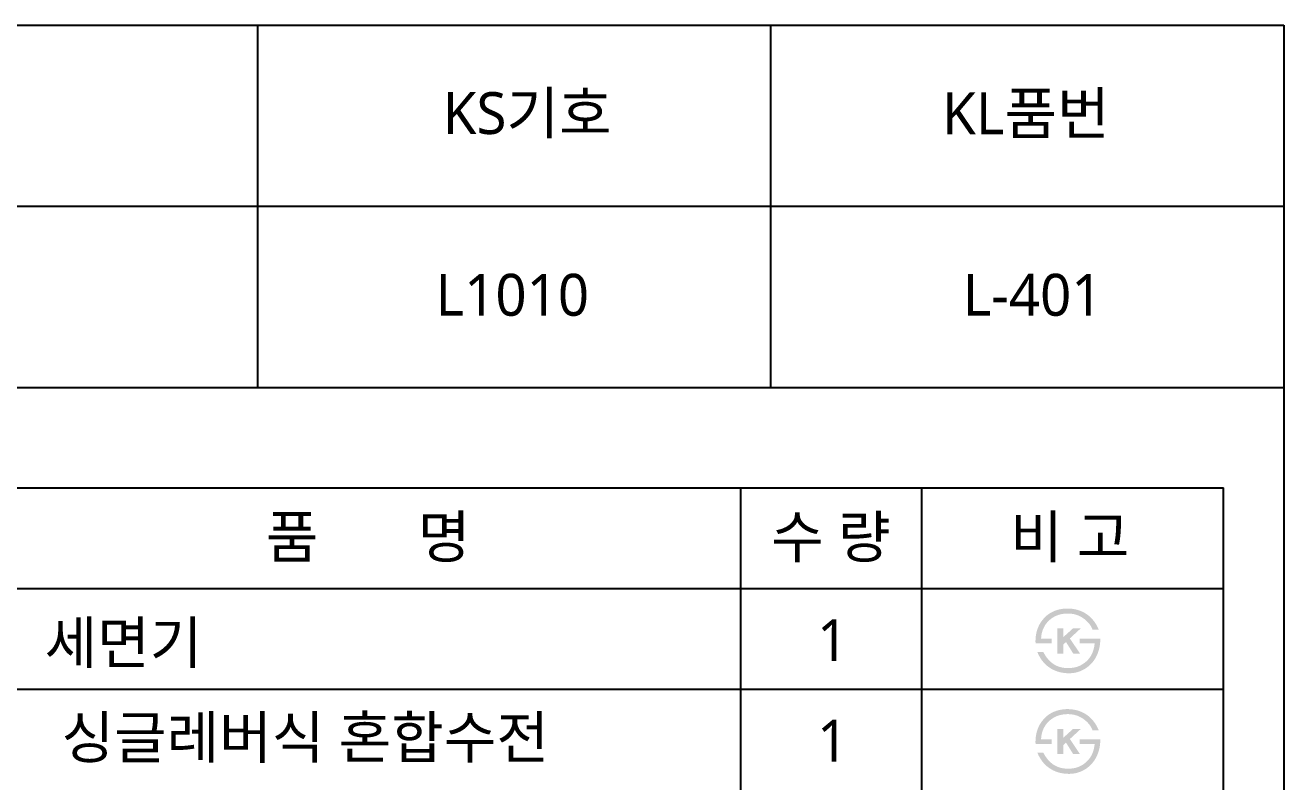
# Model space of a CAD drawing. Header units: millimetres. Extents: x 0 to 4679, y -4094 to -981.
# Drawn here: x 1409 to 2160, y -1432 to -981 of the extents above; entities that cross this region are included whole.
import ezdxf
from ezdxf.enums import TextEntityAlignment as Align

# ---------------------------------------------------------------- set-up
doc = ezdxf.new("R2010")
doc.units = ezdxf.units.MM
doc.layers.add('TEXT', color=7, linetype='Continuous')
doc.layers.add('도각라인', color=7, linetype='Continuous')
doc.styles.add('맑은고딕_통일', font='malgun.ttf', dxfattribs={"height": 25})

msp = doc.modelspace()

# ---------------------------------------------------------------- hatches: boundary and pattern name
at = {"layer": 'TEXT'}
for points in [[(2011.9, -1349.57), (2011.87, -1349.07), (2011.86, -1348.58), (2011.86, -1348.09), (2011.87, -1347.6), (2011.88, -1347.12), (2011.91, -1346.64), (2011.95, -1346.16), (2012, -1345.68), (2012.06, -1345.21), (2012.13, -1344.73), (2012.2, -1344.26), (2012.29, -1343.8), (2012.39, -1343.33), (2012.5, -1342.87), (2012.62, -1342.41), (2012.75, -1341.95), (2012.9, -1341.48), (2013.05, -1341.03), (2013.22, -1340.58), (2013.39, -1340.13), (2013.58, -1339.7), (2013.77, -1339.27), (2013.98, -1338.85), (2014.19, -1338.43), (2014.42, -1338.02), (2014.65, -1337.62), (2014.9, -1337.23), (2015.15, -1336.84), (2015.41, -1336.46), (2015.69, -1336.09), (2015.97, -1335.73), (2016.58, -1334.99), (2016.9, -1334.62), (2017.23, -1334.27), (2017.57, -1333.92), (2017.92, -1333.59), (2018.27, -1333.27), (2018.64, -1332.95), (2019.01, -1332.65), (2019.39, -1332.36), (2019.78, -1332.08), (2020.18, -1331.82), (2020.59, -1331.56), (2021, -1331.31), (2021.43, -1331.08), (2021.86, -1330.85), (2022.3, -1330.64), (2022.78, -1330.42), (2023.27, -1330.22), (2023.77, -1330.03), (2024.28, -1329.85), (2024.79, -1329.68), (2025.31, -1329.54), (2025.83, -1329.4), (2026.37, -1329.28), (2026.91, -1329.17), (2027.46, -1329.07), (2028.01, -1328.99), (2028.58, -1328.93), (2029.15, -1328.87), (2029.73, -1328.83), (2030.31, -1328.81), (2030.91, -1328.79), (2031.82, -1328.82), (2032.27, -1328.84), (2032.72, -1328.88), (2033.16, -1328.92), (2033.59, -1328.96), (2034.02, -1329.02), (2034.45, -1329.08), (2034.87, -1329.15), (2035.29, -1329.23), (2035.71, -1329.32), (2036.12, -1329.41), (2036.52, -1329.51), (2036.92, -1329.62), (2037.31, -1329.73), (2037.71, -1329.86), (2038.09, -1329.99), (2038.47, -1330.13), (2038.85, -1330.27), (2039.22, -1330.43), (2039.59, -1330.59), (2039.95, -1330.76), (2040.31, -1330.94), (2040.67, -1331.12), (2041.02, -1331.31), (2041.36, -1331.51), (2041.7, -1331.72), (2042.04, -1331.94), (2042.37, -1332.16), (2042.7, -1332.39), (2043.02, -1332.63), (2043.34, -1332.88), (2043.85, -1333.29), (2044.33, -1333.72), (2044.81, -1334.17), (2045.27, -1334.63), (2045.71, -1335.11), (2046.14, -1335.6), (2046.56, -1336.12), (2046.95, -1336.65), (2047.34, -1337.19), (2047.71, -1337.75), (2048.06, -1338.33), (2048.4, -1338.93), (2048.72, -1339.54), (2049.03, -1340.17), (2049.32, -1340.81), (2049.6, -1341.48), (2049.6, -1341.48), (2045.88, -1341.48), (2045.88, -1341.48), (2045.8, -1341.26), (2045.73, -1341.06), (2045.64, -1340.85), (2045.56, -1340.64), (2045.47, -1340.43), (2045.37, -1340.23), (2045.27, -1340.02), (2045.16, -1339.82), (2045.05, -1339.62), (2044.94, -1339.42), (2044.82, -1339.22), (2044.7, -1339.02), (2044.57, -1338.82), (2044.44, -1338.62), (2044.3, -1338.43), (2044.15, -1338.23), (2044.01, -1338.04), (2043.86, -1337.85), (2043.54, -1337.47), (2043.2, -1337.09), (2042.85, -1336.71), (2042.47, -1336.34), (2042.08, -1335.98), (2041.67, -1335.62), (2041.24, -1335.26), (2040.96, -1335.05), (2040.68, -1334.84), (2040.4, -1334.64), (2040.12, -1334.45), (2039.83, -1334.26), (2039.54, -1334.08), (2039.25, -1333.91), (2038.96, -1333.74), (2038.66, -1333.59), (2038.37, -1333.43), (2038.07, -1333.29), (2037.76, -1333.15), (2037.46, -1333.02), (2037.15, -1332.89), (2036.84, -1332.77), (2036.53, -1332.66), (2036.22, -1332.56), (2035.9, -1332.46), (2035.58, -1332.37), (2035.26, -1332.28), (2034.94, -1332.2), (2034.61, -1332.13), (2034.29, -1332.07), (2033.96, -1332.01), (2033.62, -1331.96), (2033.29, -1331.92), (2032.95, -1331.88), (2032.61, -1331.85), (2032.27, -1331.83), (2031.93, -1331.81), (2031.58, -1331.8), (2031.24, -1331.79), (2030.82, -1331.8), (2030.41, -1331.81), (2030, -1331.83), (2029.59, -1331.86), (2029.2, -1331.89), (2028.8, -1331.94), (2028.41, -1331.99), (2028.02, -1332.05), (2027.64, -1332.11), (2027.27, -1332.19), (2026.89, -1332.27), (2026.52, -1332.36), (2026.16, -1332.46), (2025.8, -1332.56), (2025.45, -1332.68), (2025.1, -1332.8), (2024.75, -1332.93), (2024.41, -1333.06), (2024.07, -1333.21), (2023.74, -1333.36), (2023.41, -1333.52), (2023.09, -1333.69), (2022.77, -1333.86), (2022.46, -1334.05), (2022.15, -1334.24), (2021.84, -1334.44), (2021.54, -1334.65), (2021.25, -1334.86), (2020.95, -1335.09), (2020.67, -1335.32), (2020.39, -1335.56), (2020.11, -1335.8), (2019.83, -1336.06), (2019.55, -1336.33), (2019.29, -1336.6), (2019.04, -1336.88), (2018.79, -1337.16), (2018.55, -1337.45), (2018.32, -1337.74), (2018.09, -1338.04), (2017.88, -1338.34), (2017.67, -1338.65), (2017.48, -1338.96), (2017.29, -1339.28), (2017.1, -1339.61), (2016.93, -1339.94), (2016.76, -1340.27), (2016.61, -1340.61), (2016.46, -1340.95), (2016.32, -1341.3), (2016.18, -1341.66), (2016.06, -1342.02), (2015.94, -1342.38), (2015.83, -1342.75), (2015.73, -1343.13), (2015.64, -1343.51), (2015.56, -1343.9), (2015.48, -1344.29), (2015.41, -1344.68), (2015.35, -1345.09), (2015.3, -1345.49), (2015.26, -1345.9), (2015.23, -1346.32), (2015.2, -1346.74), (2015.2, -1346.74), (2021.41, -1346.74), (2021.41, -1346.74), (2021.41, -1346.74), (2021.41, -1349.56), (2021.41, -1349.57), (2021.41, -1349.57), (2011.9, -1349.57)], [(2028.41, -1345.92), (2034.17, -1340.69), (2038.81, -1340.69), (2032.37, -1346.64), (2038.4, -1355.64), (2034.35, -1355.64), (2030.07, -1348.8), (2028.41, -1350.29), (2028.41, -1355.64), (2024.86, -1355.64), (2024.86, -1340.56), (2028.41, -1340.56)], [(2050.5, -1346.74), (2050.51, -1347.27), (2050.5, -1347.8), (2050.48, -1348.32), (2050.45, -1348.84), (2050.42, -1349.35), (2050.36, -1349.86), (2050.3, -1350.37), (2050.23, -1350.88), (2050.15, -1351.38), (2050.05, -1351.88), (2049.94, -1352.38), (2049.82, -1352.87), (2049.69, -1353.36), (2049.55, -1353.85), (2049.4, -1354.34), (2049.24, -1354.82), (2049.07, -1355.28), (2048.89, -1355.74), (2048.71, -1356.19), (2048.51, -1356.63), (2048.3, -1357.07), (2048.09, -1357.49), (2047.86, -1357.92), (2047.63, -1358.33), (2047.39, -1358.74), (2047.13, -1359.14), (2046.87, -1359.53), (2046.6, -1359.92), (2046.31, -1360.3), (2046.02, -1360.67), (2045.72, -1361.03), (2045.41, -1361.39), (2045.09, -1361.74), (2044.76, -1362.08), (2044.42, -1362.41), (2044.08, -1362.73), (2043.73, -1363.04), (2043.37, -1363.34), (2043.01, -1363.63), (2042.64, -1363.91), (2042.26, -1364.18), (2041.88, -1364.44), (2041.49, -1364.68), (2041.09, -1364.92), (2040.68, -1365.15), (2040.27, -1365.37), (2039.86, -1365.58), (2039.43, -1365.77), (2038.99, -1365.97), (2038.55, -1366.15), (2038.1, -1366.33), (2037.65, -1366.48), (2037.19, -1366.63), (2036.74, -1366.76), (2036.27, -1366.88), (2035.81, -1366.99), (2035.34, -1367.09), (2034.87, -1367.17), (2034.39, -1367.24), (2033.92, -1367.29), (2033.43, -1367.34), (2032.95, -1367.37), (2032.46, -1367.39), (2031.96, -1367.4), (2031.17, -1367.39), (2030.38, -1367.36), (2029.61, -1367.3), (2028.84, -1367.22), (2028.1, -1367.11), (2027.73, -1367.05), (2027.36, -1366.98), (2027, -1366.91), (2026.63, -1366.83), (2026.28, -1366.74), (2025.92, -1366.65), (2025.57, -1366.55), (2025.22, -1366.44), (2024.88, -1366.33), (2024.54, -1366.21), (2024.2, -1366.09), (2023.86, -1365.96), (2023.53, -1365.82), (2023.2, -1365.68), (2022.87, -1365.53), (2022.55, -1365.38), (2022.23, -1365.22), (2021.91, -1365.05), (2021.6, -1364.88), (2021.28, -1364.7), (2020.98, -1364.51), (2020.35, -1364.11), (2020.03, -1363.9), (2019.72, -1363.68), (2019.42, -1363.45), (2019.12, -1363.22), (2018.82, -1362.98), (2018.53, -1362.74), (2018.25, -1362.49), (2017.97, -1362.23), (2017.69, -1361.97), (2017.43, -1361.7), (2017.16, -1361.43), (2016.9, -1361.15), (2016.65, -1360.87), (2016.4, -1360.57), (2016.16, -1360.28), (2015.92, -1359.97), (2015.69, -1359.67), (2015.46, -1359.35), (2015.24, -1359.03), (2015.02, -1358.71), (2014.81, -1358.37), (2014.6, -1358.04), (2014.4, -1357.69), (2014.21, -1357.34), (2014.02, -1356.99), (2013.83, -1356.62), (2013.65, -1356.26), (2013.3, -1355.5), (2012.98, -1354.73), (2012.98, -1354.73), (2016.52, -1354.73), (2016.52, -1354.73), (2016.79, -1355.24), (2017.07, -1355.74), (2017.36, -1356.22), (2017.65, -1356.69), (2017.95, -1357.14), (2018.25, -1357.58), (2018.56, -1358.01), (2018.88, -1358.42), (2019.2, -1358.82), (2019.53, -1359.2), (2019.87, -1359.57), (2020.21, -1359.93), (2020.56, -1360.27), (2020.92, -1360.6), (2021.28, -1360.91), (2021.65, -1361.21), (2021.92, -1361.42), (2022.19, -1361.62), (2022.47, -1361.81), (2022.75, -1362), (2023.03, -1362.18), (2023.32, -1362.35), (2023.61, -1362.51), (2023.91, -1362.67), (2024.21, -1362.82), (2024.51, -1362.96), (2024.81, -1363.1), (2025.12, -1363.23), (2025.43, -1363.35), (2025.75, -1363.46), (2026.07, -1363.57), (2026.39, -1363.67), (2026.71, -1363.76), (2027.04, -1363.84), (2027.37, -1363.92), (2027.71, -1363.99), (2028.05, -1364.05), (2028.39, -1364.11), (2028.73, -1364.16), (2029.08, -1364.2), (2029.43, -1364.23), (2029.79, -1364.26), (2030.15, -1364.28), (2030.51, -1364.29), (2030.87, -1364.3), (2031.24, -1364.3), (2031.61, -1364.29), (2032.65, -1364.26), (2032.97, -1364.24), (2033.3, -1364.22), (2033.62, -1364.19), (2033.94, -1364.15), (2034.26, -1364.11), (2034.57, -1364.06), (2034.89, -1364), (2035.2, -1363.94), (2035.51, -1363.87), (2035.82, -1363.79), (2036.13, -1363.71), (2036.43, -1363.62), (2036.73, -1363.52), (2037.03, -1363.42), (2037.33, -1363.31), (2037.63, -1363.19), (2037.92, -1363.07), (2038.21, -1362.94), (2038.5, -1362.8), (2038.79, -1362.66), (2039.08, -1362.51), (2039.36, -1362.35), (2039.64, -1362.18), (2039.93, -1362.01), (2040.2, -1361.84), (2040.48, -1361.65), (2040.75, -1361.46), (2041.02, -1361.27), (2041.29, -1361.06), (2041.56, -1360.85), (2041.87, -1360.59), (2042.17, -1360.33), (2042.46, -1360.06), (2042.74, -1359.78), (2043.01, -1359.5), (2043.28, -1359.21), (2043.53, -1358.91), (2043.78, -1358.61), (2044.02, -1358.3), (2044.25, -1357.99), (2044.47, -1357.67), (2044.68, -1357.34), (2044.89, -1357.01), (2045.08, -1356.68), (2045.27, -1356.33), (2045.45, -1355.98), (2045.62, -1355.63), (2045.78, -1355.26), (2045.93, -1354.9), (2046.08, -1354.52), (2046.21, -1354.14), (2046.34, -1353.76), (2046.46, -1353.37), (2046.57, -1352.97), (2046.67, -1352.56), (2046.76, -1352.15), (2046.85, -1351.74), (2046.92, -1351.31), (2046.99, -1350.89), (2047.05, -1350.45), (2047.1, -1350.01), (2047.14, -1349.57), (2047.14, -1349.57), (2038.22, -1349.57), (2038.22, -1349.57), (2038.22, -1349.56), (2038.22, -1346.74), (2038.22, -1346.74), (2038.22, -1346.74), (2050.5, -1346.74)], [(2011.9, -1409.57), (2011.87, -1409.07), (2011.86, -1408.58), (2011.86, -1408.09), (2011.87, -1407.6), (2011.88, -1407.12), (2011.91, -1406.64), (2011.95, -1406.16), (2012, -1405.68), (2012.06, -1405.21), (2012.13, -1404.73), (2012.2, -1404.26), (2012.29, -1403.8), (2012.39, -1403.33), (2012.5, -1402.87), (2012.62, -1402.41), (2012.75, -1401.95), (2012.9, -1401.48), (2013.05, -1401.03), (2013.22, -1400.58), (2013.39, -1400.13), (2013.58, -1399.7), (2013.77, -1399.27), (2013.98, -1398.85), (2014.19, -1398.43), (2014.42, -1398.02), (2014.65, -1397.62), (2014.9, -1397.23), (2015.15, -1396.84), (2015.41, -1396.46), (2015.69, -1396.09), (2015.97, -1395.73), (2016.58, -1394.99), (2016.9, -1394.62), (2017.23, -1394.27), (2017.57, -1393.92), (2017.92, -1393.59), (2018.27, -1393.27), (2018.64, -1392.95), (2019.01, -1392.65), (2019.39, -1392.36), (2019.78, -1392.08), (2020.18, -1391.82), (2020.59, -1391.56), (2021, -1391.31), (2021.43, -1391.08), (2021.86, -1390.85), (2022.3, -1390.64), (2022.78, -1390.42), (2023.27, -1390.22), (2023.77, -1390.03), (2024.28, -1389.85), (2024.79, -1389.68), (2025.31, -1389.54), (2025.83, -1389.4), (2026.37, -1389.28), (2026.91, -1389.17), (2027.46, -1389.07), (2028.01, -1388.99), (2028.58, -1388.93), (2029.15, -1388.87), (2029.73, -1388.83), (2030.31, -1388.81), (2030.91, -1388.79), (2031.82, -1388.82), (2032.27, -1388.84), (2032.72, -1388.88), (2033.16, -1388.92), (2033.59, -1388.96), (2034.02, -1389.02), (2034.45, -1389.08), (2034.87, -1389.15), (2035.29, -1389.23), (2035.71, -1389.32), (2036.12, -1389.41), (2036.52, -1389.51), (2036.92, -1389.62), (2037.31, -1389.73), (2037.71, -1389.86), (2038.09, -1389.99), (2038.47, -1390.13), (2038.85, -1390.27), (2039.22, -1390.43), (2039.59, -1390.59), (2039.95, -1390.76), (2040.31, -1390.94), (2040.67, -1391.12), (2041.02, -1391.31), (2041.36, -1391.51), (2041.7, -1391.72), (2042.04, -1391.94), (2042.37, -1392.16), (2042.7, -1392.39), (2043.02, -1392.63), (2043.34, -1392.88), (2043.85, -1393.29), (2044.33, -1393.72), (2044.81, -1394.17), (2045.27, -1394.63), (2045.71, -1395.11), (2046.14, -1395.6), (2046.56, -1396.12), (2046.95, -1396.65), (2047.34, -1397.19), (2047.71, -1397.75), (2048.06, -1398.33), (2048.4, -1398.93), (2048.72, -1399.54), (2049.03, -1400.17), (2049.32, -1400.81), (2049.6, -1401.48), (2049.6, -1401.48), (2045.88, -1401.48), (2045.88, -1401.48), (2045.8, -1401.26), (2045.73, -1401.06), (2045.64, -1400.85), (2045.56, -1400.64), (2045.47, -1400.43), (2045.37, -1400.23), (2045.27, -1400.02), (2045.16, -1399.82), (2045.05, -1399.62), (2044.94, -1399.42), (2044.82, -1399.22), (2044.7, -1399.02), (2044.57, -1398.82), (2044.44, -1398.62), (2044.3, -1398.43), (2044.15, -1398.23), (2044.01, -1398.04), (2043.86, -1397.85), (2043.54, -1397.47), (2043.2, -1397.09), (2042.85, -1396.71), (2042.47, -1396.34), (2042.08, -1395.98), (2041.67, -1395.62), (2041.24, -1395.26), (2040.96, -1395.05), (2040.68, -1394.84), (2040.4, -1394.64), (2040.12, -1394.45), (2039.83, -1394.26), (2039.54, -1394.08), (2039.25, -1393.91), (2038.96, -1393.74), (2038.66, -1393.59), (2038.37, -1393.43), (2038.07, -1393.29), (2037.76, -1393.15), (2037.46, -1393.02), (2037.15, -1392.89), (2036.84, -1392.77), (2036.53, -1392.66), (2036.22, -1392.56), (2035.9, -1392.46), (2035.58, -1392.37), (2035.26, -1392.28), (2034.94, -1392.2), (2034.61, -1392.13), (2034.29, -1392.07), (2033.96, -1392.01), (2033.62, -1391.96), (2033.29, -1391.92), (2032.95, -1391.88), (2032.61, -1391.85), (2032.27, -1391.83), (2031.93, -1391.81), (2031.58, -1391.8), (2031.24, -1391.79), (2030.82, -1391.8), (2030.41, -1391.81), (2030, -1391.83), (2029.59, -1391.86), (2029.2, -1391.89), (2028.8, -1391.94), (2028.41, -1391.99), (2028.02, -1392.05), (2027.64, -1392.11), (2027.27, -1392.19), (2026.89, -1392.27), (2026.52, -1392.36), (2026.16, -1392.46), (2025.8, -1392.56), (2025.45, -1392.68), (2025.1, -1392.8), (2024.75, -1392.93), (2024.41, -1393.06), (2024.07, -1393.21), (2023.74, -1393.36), (2023.41, -1393.52), (2023.09, -1393.69), (2022.77, -1393.86), (2022.46, -1394.05), (2022.15, -1394.24), (2021.84, -1394.44), (2021.54, -1394.65), (2021.25, -1394.86), (2020.95, -1395.09), (2020.67, -1395.32), (2020.39, -1395.56), (2020.11, -1395.8), (2019.83, -1396.06), (2019.55, -1396.33), (2019.29, -1396.6), (2019.04, -1396.88), (2018.79, -1397.16), (2018.55, -1397.45), (2018.32, -1397.74), (2018.09, -1398.04), (2017.88, -1398.34), (2017.67, -1398.65), (2017.48, -1398.96), (2017.29, -1399.28), (2017.1, -1399.61), (2016.93, -1399.94), (2016.76, -1400.27), (2016.61, -1400.61), (2016.46, -1400.95), (2016.32, -1401.3), (2016.18, -1401.66), (2016.06, -1402.02), (2015.94, -1402.38), (2015.83, -1402.75), (2015.73, -1403.13), (2015.64, -1403.51), (2015.56, -1403.9), (2015.48, -1404.29), (2015.41, -1404.68), (2015.35, -1405.09), (2015.3, -1405.49), (2015.26, -1405.9), (2015.23, -1406.32), (2015.2, -1406.74), (2015.2, -1406.74), (2021.41, -1406.74), (2021.41, -1406.74), (2021.41, -1406.74), (2021.41, -1409.56), (2021.41, -1409.57), (2021.41, -1409.57), (2011.9, -1409.57)], [(2028.41, -1405.92), (2034.17, -1400.69), (2038.81, -1400.69), (2032.37, -1406.64), (2038.4, -1415.64), (2034.35, -1415.64), (2030.07, -1408.8), (2028.41, -1410.29), (2028.41, -1415.64), (2024.86, -1415.64), (2024.86, -1400.56), (2028.41, -1400.56)], [(2050.5, -1406.74), (2050.51, -1407.27), (2050.5, -1407.8), (2050.48, -1408.32), (2050.45, -1408.84), (2050.42, -1409.35), (2050.36, -1409.86), (2050.3, -1410.37), (2050.23, -1410.88), (2050.15, -1411.38), (2050.05, -1411.88), (2049.94, -1412.38), (2049.82, -1412.87), (2049.69, -1413.36), (2049.55, -1413.85), (2049.4, -1414.34), (2049.24, -1414.82), (2049.07, -1415.28), (2048.89, -1415.74), (2048.71, -1416.19), (2048.51, -1416.63), (2048.3, -1417.07), (2048.09, -1417.49), (2047.86, -1417.92), (2047.63, -1418.33), (2047.39, -1418.74), (2047.13, -1419.14), (2046.87, -1419.53), (2046.6, -1419.92), (2046.31, -1420.3), (2046.02, -1420.67), (2045.72, -1421.03), (2045.41, -1421.39), (2045.09, -1421.74), (2044.76, -1422.08), (2044.42, -1422.41), (2044.08, -1422.73), (2043.73, -1423.04), (2043.37, -1423.34), (2043.01, -1423.63), (2042.64, -1423.91), (2042.26, -1424.18), (2041.88, -1424.44), (2041.49, -1424.68), (2041.09, -1424.92), (2040.68, -1425.15), (2040.27, -1425.37), (2039.86, -1425.58), (2039.43, -1425.77), (2038.99, -1425.97), (2038.55, -1426.15), (2038.1, -1426.33), (2037.65, -1426.48), (2037.19, -1426.63), (2036.74, -1426.76), (2036.27, -1426.88), (2035.81, -1426.99), (2035.34, -1427.09), (2034.87, -1427.17), (2034.39, -1427.24), (2033.92, -1427.29), (2033.43, -1427.34), (2032.95, -1427.37), (2032.46, -1427.39), (2031.96, -1427.4), (2031.17, -1427.39), (2030.38, -1427.36), (2029.61, -1427.3), (2028.84, -1427.22), (2028.1, -1427.11), (2027.73, -1427.05), (2027.36, -1426.98), (2027, -1426.91), (2026.63, -1426.83), (2026.28, -1426.74), (2025.92, -1426.65), (2025.57, -1426.55), (2025.22, -1426.44), (2024.88, -1426.33), (2024.54, -1426.21), (2024.2, -1426.09), (2023.86, -1425.96), (2023.53, -1425.82), (2023.2, -1425.68), (2022.87, -1425.53), (2022.55, -1425.38), (2022.23, -1425.22), (2021.91, -1425.05), (2021.6, -1424.88), (2021.28, -1424.7), (2020.98, -1424.51), (2020.35, -1424.11), (2020.03, -1423.9), (2019.72, -1423.68), (2019.42, -1423.45), (2019.12, -1423.22), (2018.82, -1422.98), (2018.53, -1422.74), (2018.25, -1422.49), (2017.97, -1422.23), (2017.69, -1421.97), (2017.43, -1421.7), (2017.16, -1421.43), (2016.9, -1421.15), (2016.65, -1420.87), (2016.4, -1420.57), (2016.16, -1420.28), (2015.92, -1419.97), (2015.69, -1419.67), (2015.46, -1419.35), (2015.24, -1419.03), (2015.02, -1418.71), (2014.81, -1418.37), (2014.6, -1418.04), (2014.4, -1417.69), (2014.21, -1417.34), (2014.02, -1416.99), (2013.83, -1416.62), (2013.65, -1416.26), (2013.3, -1415.5), (2012.98, -1414.73), (2012.98, -1414.73), (2016.52, -1414.73), (2016.52, -1414.73), (2016.79, -1415.24), (2017.07, -1415.74), (2017.36, -1416.22), (2017.65, -1416.69), (2017.95, -1417.14), (2018.25, -1417.58), (2018.56, -1418.01), (2018.88, -1418.42), (2019.2, -1418.82), (2019.53, -1419.2), (2019.87, -1419.57), (2020.21, -1419.93), (2020.56, -1420.27), (2020.92, -1420.6), (2021.28, -1420.91), (2021.65, -1421.21), (2021.92, -1421.42), (2022.19, -1421.62), (2022.47, -1421.81), (2022.75, -1422), (2023.03, -1422.18), (2023.32, -1422.35), (2023.61, -1422.51), (2023.91, -1422.67), (2024.21, -1422.82), (2024.51, -1422.96), (2024.81, -1423.1), (2025.12, -1423.23), (2025.43, -1423.35), (2025.75, -1423.46), (2026.07, -1423.57), (2026.39, -1423.67), (2026.71, -1423.76), (2027.04, -1423.84), (2027.37, -1423.92), (2027.71, -1423.99), (2028.05, -1424.05), (2028.39, -1424.11), (2028.73, -1424.16), (2029.08, -1424.2), (2029.43, -1424.23), (2029.79, -1424.26), (2030.15, -1424.28), (2030.51, -1424.29), (2030.87, -1424.3), (2031.24, -1424.3), (2031.61, -1424.29), (2032.65, -1424.26), (2032.97, -1424.24), (2033.3, -1424.22), (2033.62, -1424.19), (2033.94, -1424.15), (2034.26, -1424.11), (2034.57, -1424.06), (2034.89, -1424), (2035.2, -1423.94), (2035.51, -1423.87), (2035.82, -1423.79), (2036.13, -1423.71), (2036.43, -1423.62), (2036.73, -1423.52), (2037.03, -1423.42), (2037.33, -1423.31), (2037.63, -1423.19), (2037.92, -1423.07), (2038.21, -1422.94), (2038.5, -1422.8), (2038.79, -1422.66), (2039.08, -1422.51), (2039.36, -1422.35), (2039.64, -1422.18), (2039.93, -1422.01), (2040.2, -1421.84), (2040.48, -1421.65), (2040.75, -1421.46), (2041.02, -1421.27), (2041.29, -1421.06), (2041.56, -1420.85), (2041.87, -1420.59), (2042.17, -1420.33), (2042.46, -1420.06), (2042.74, -1419.78), (2043.01, -1419.5), (2043.28, -1419.21), (2043.53, -1418.91), (2043.78, -1418.61), (2044.02, -1418.3), (2044.25, -1417.99), (2044.47, -1417.67), (2044.68, -1417.34), (2044.89, -1417.01), (2045.08, -1416.68), (2045.27, -1416.33), (2045.45, -1415.98), (2045.62, -1415.63), (2045.78, -1415.26), (2045.93, -1414.9), (2046.08, -1414.52), (2046.21, -1414.14), (2046.34, -1413.76), (2046.46, -1413.37), (2046.57, -1412.97), (2046.67, -1412.56), (2046.76, -1412.15), (2046.85, -1411.74), (2046.92, -1411.31), (2046.99, -1410.89), (2047.05, -1410.45), (2047.1, -1410.01), (2047.14, -1409.57), (2047.14, -1409.57), (2038.22, -1409.57), (2038.22, -1409.57), (2038.22, -1409.56), (2038.22, -1406.74), (2038.22, -1406.74), (2038.22, -1406.74), (2050.5, -1406.74)]]:
    msp.add_hatch(color=256, dxfattribs=at).paths.add_polyline_path(points, flags=0)

# ---------------------------------------------------------------- linework, layer by layer
at = {"layer": '도각라인', "color": 7}
for p, q in [((0, -980.91), (2160, -980.91)), ((1548, -1196.91), (1548, -980.91)), ((1854, -1196.91), (1854, -980.91)), ((2160, -980.91), (2160, -4016.91)), ((624, -1088.91), (2160, -1088.91)), ((0, -1196.91), (2160, -1196.91)), ((1170, -1256.91), (2124, -1256.91)), ((1836, -1856.91), (1836, -1256.91)), ((1944, -1856.91), (1944, -1256.91)), ((2124, -1856.91), (2124, -1256.91)), ((1170, -1316.91), (2124, -1316.91)), ((1170, -1376.91), (2124, -1376.91))]:
    msp.add_line(p, q, dxfattribs=at)

# ---------------------------------------------------------------- texts
at = {"layer": 'TEXT', "style": '맑은고딕_통일'}
for s, p in [('KS기호', (1708.62, -1033.33)), ('KL품번', (2006.14, -1033.54)), ('L1010', (1699.78, -1141.71)), ('L-401', (2010.14, -1141.71)), ('품       명', (1613.78, -1286.04)), ('수 량', (1889.73, -1286.04)), ('비 고', (2032.35, -1286.04)), ('세면기', (1467.82, -1349.14)), ('1', (1890.89, -1347.66)), ('싱글레버식 혼합수전', (1576.23, -1405.65)), ('1', (1890.89, -1407.66))]:
    msp.add_text(s, height=25, dxfattribs=at).set_placement(p, align=Align.MIDDLE_CENTER)

doc.saveas('drawing.dxf')
